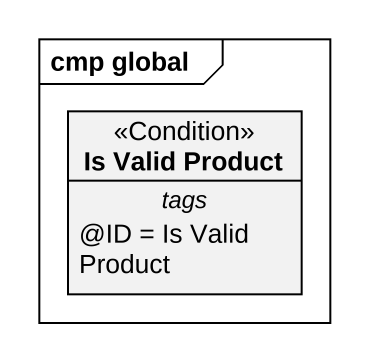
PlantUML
@startuml
mainframe cmp global
hide circle
hide empty members
class "Is Valid Product" as Is_Valid_Product <<Condition>> {
  -- tags --
  ~@ID = Is Valid Product
}
@enduml
